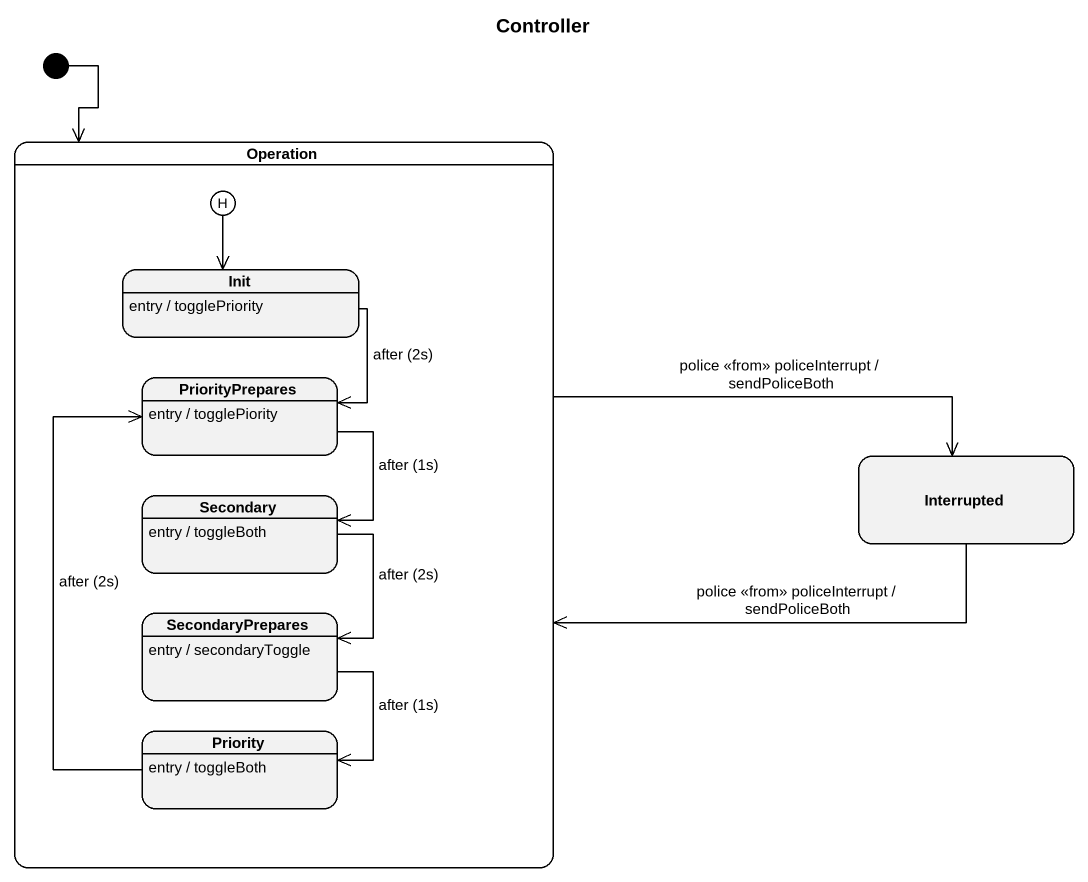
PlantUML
@startuml
title Controller
hide empty description
state Operation {
  state history1 <<history>>
  state Init
  Init : entry / togglePriority
  state PriorityPrepares
  PriorityPrepares : entry / togglePiority
  state Secondary
  Secondary : entry / toggleBoth
  state SecondaryPrepares
  SecondaryPrepares : entry / secondaryToggle
  state Priority
  Priority : entry / toggleBoth
}
state Interrupted
[*] --> Operation
Operation -right-> Interrupted : police <<from>> policeInterrupt / sendPoliceBoth
history1 --> Init
Init --> PriorityPrepares : after (2s)
PriorityPrepares --> Secondary : after (1s)
Secondary --> SecondaryPrepares : after (2s)
Interrupted -left-> Operation : police <<from>> policeInterrupt / sendPoliceBoth
SecondaryPrepares --> Priority : after (1s)
Priority -up-> PriorityPrepares : after (2s)
@enduml
